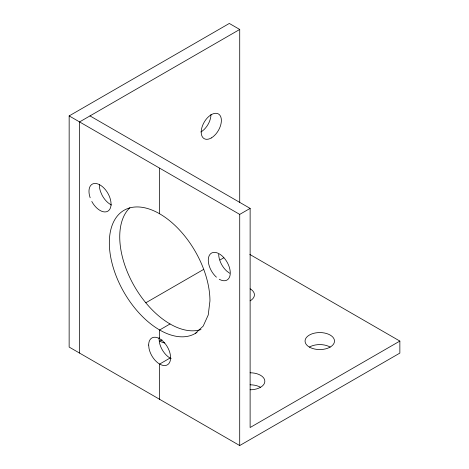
<?xml version="1.0" encoding="UTF-8"?>
<svg xmlns="http://www.w3.org/2000/svg" width="469" height="469" viewBox="0 0 469 469"><rect width="100%" height="100%" fill="white"/><g stroke="black" fill="none" stroke-linecap="round" stroke-linejoin="round"><path stroke-width="0.7" d="M239.712 202.573L239.723 29.459L229.312 23.45L69.16 115.913L69.142 347.06L239.706 445.55L399.858 353.093L399.858 341.074L249.836 254.444M79.554 353.069L79.572 121.922L239.723 29.459M159.63 399.312L159.63 364.061L170.042 358.052M159.636 338.718L159.636 329.977L170.042 323.962M159.642 213.794L159.648 168.16M239.706 445.55L239.723 214.397L250.135 208.388L89.984 115.913M250.135 208.388L250.118 427.523L399.858 341.074M195.21 333.5L203.206 326.09L208.236 314.98L209.948 300.934A71.147 41.079 60 0 0 146.621 208.254A71.147 41.079 60 0 0 116.066 275.766A71.147 41.079 60 0 0 195.21 333.5L197.05 332.439M145.8 302.804L203.54 269.47M220.037 259.949L223.842 257.751M69.16 115.913L239.723 214.397M229.687 273.251L226.838 271.176A15.553 8.981 60 0 1 218.689 254.204M201.019 329.537A71.147 41.079 60 0 1 134.785 286.946A71.147 41.079 60 0 1 129.872 207.714M309.37 347.078A14.721 8.501 0 0 0 333.998 343.267A14.721 8.501 0 0 0 315.971 332.855A14.721 8.501 0 0 0 309.37 347.078A14.721 8.501 0 0 1 330.188 347.078M171.185 358.644A15.518 8.958 60 0 1 159.442 342.54L159.067 339.046A15.518 8.958 60 0 1 159.132 337.756M216.432 277.185A15.553 8.981 60 0 1 210.851 253.536A15.553 8.981 60 0 1 229.247 266.949A15.553 8.981 60 0 1 219.275 279.26M90.165 197.76A15.606 9.011 60 0 1 99.657 184.751A15.606 9.011 60 0 1 110.156 208.564A15.606 9.011 60 0 1 91.789 201.447M250.118 288.816A14.721 8.501 0 0 1 250.118 300.84M111.546 205.006A15.606 9.011 60 0 1 102.201 195.432L100.577 191.751A15.606 9.011 60 0 1 99.405 184.616M250.118 372.785A14.721 8.501 0 0 1 264.838 381.285A14.721 8.501 0 0 1 250.118 389.786M164.766 342.98A14.721 8.501 0 0 1 159.63 341.057A14.721 8.501 0 0 1 162.022 339.937M250.112 384.803A14.721 8.501 0 0 1 260.524 387.294M210.974 114.483A14.269 8.26 -60.1 0 1 200.884 131.982M148.661 345.055L149.031 348.549A15.518 8.958 60 0 0 161.066 364.782A15.518 8.958 60 0 0 170.605 357.73L170.235 354.23A15.518 8.958 60 0 0 158.2 338.002A15.518 8.958 60 0 0 148.661 345.055M211.285 137.956A14.269 8.225 -60 0 0 220.037 115.444A14.269 8.225 -60 0 0 202.567 125.545A14.269 8.225 -60 0 0 211.285 137.956"/></g></svg>
